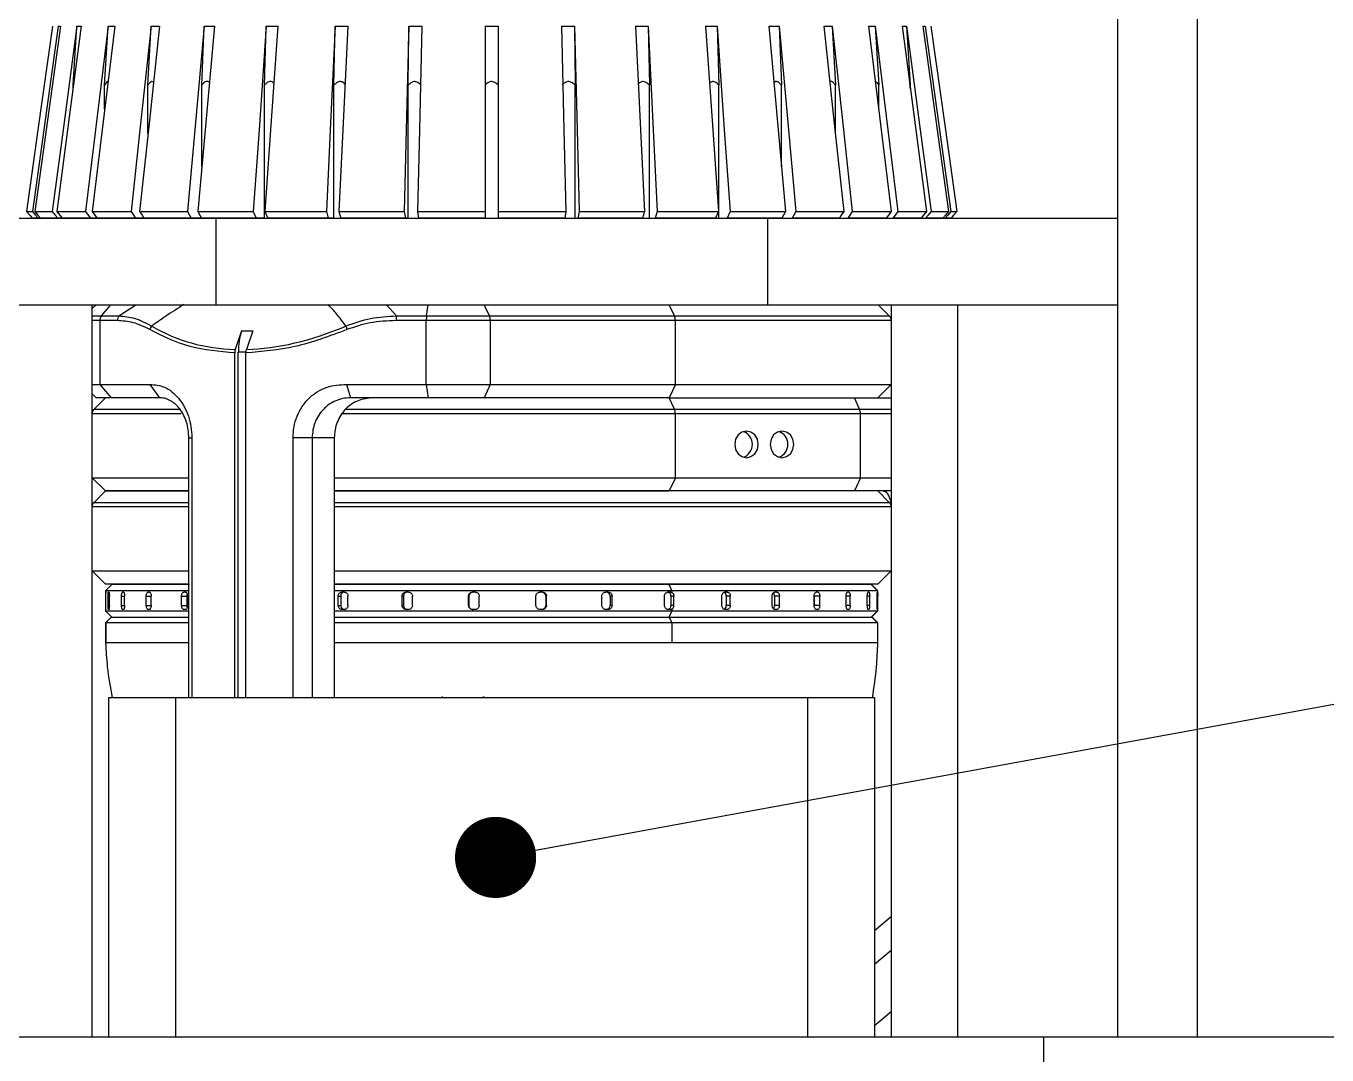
# Model space of a CAD drawing. Header units: millimetres. Extents: x 0 to 297, y 0 to 210.
# Drawn here: x 146.77 to 163.05, y 166.24 to 179.13 of the extents above; entities that cross this region are included whole.
import ezdxf

# ---------------------------------------------------------------- set-up
doc = ezdxf.new("R2010")
doc.units = ezdxf.units.MM
doc.layers.add('图框', color=7, linetype='Continuous')
doc.dimstyles.new('SLDDIMSTYLE0', dxfattribs={"dimtxt": 0.18, "dimasz": 1.016, "dimexe": 0, "dimexo": 0.0625, "dimgap": 0, "dimtad": 0, "dimtih": 1, "dimtoh": 1, "dimdec": 0, "dimrnd": 1e-09, "dimzin": 0, "dimdsep": 46, "dimtxsty": 'Standard', "dimblk1": 'DOT', "dimblk2": 'DOT', "dimsah": 1, "dimcen": 0.09, "dimadec": 0, "dimazin": 0, "dimtfac": 1.016, "dimtdec": 0, "dimtofl": 0, "dimtmove": 0, "dimatfit": 3, "dimldrblk": 'DOT', "dimfxl": 1, "dimfrac": 2, "dimtolj": 1, "dimtzin": 0, "dimarcsym": 0})

# ---------------------------------------------------------------- blocks, each defined once
blk = doc.blocks.new('_Dot')
at = {"color": 0, "linetype": 'ByBlock', "lineweight": -2}
blk.add_line((-0.5, 0), (-1, 0), dxfattribs=at)
at = {"color": 0, "linetype": 'ByBlock', "const_width": 0.5}
blk.add_lwpolyline([(-0.25, 0, 1), (0.25, 0, 1)], format="xyb", close=True, dxfattribs=at)

msp = doc.modelspace()

# ---------------------------------------------------------------- linework, layer by layer
at = {"color": 7, "linetype": 'Continuous', "lineweight": 25}
for p, q in [((160.428, 183.137), (160.428, 166.471)), ((161.428, 166.471), (161.428, 183.137)), ((147.169, 179.126), (147.198, 179.126)), ((147.357, 178.385), (147.403, 179.126)), ((147.403, 179.126), (147.46, 179.126)), ((147.752, 178.385), (147.795, 179.126)), ((147.795, 179.126), (147.878, 179.126)), ((148.294, 178.385), (148.332, 179.126)), ((148.332, 179.126), (148.439, 179.126)), ((148.967, 178.385), (148.999, 179.126)), ((148.999, 179.126), (149.127, 179.126)), ((149.751, 178.385), (149.775, 179.126)), ((149.775, 179.126), (149.92, 179.126)), ((150.621, 178.385), (150.637, 179.126)), ((150.637, 179.126), (150.794, 179.126)), ((151.55, 178.385), (151.559, 179.126)), ((151.559, 179.126), (151.723, 179.126)), ((152.512, 179.126), (152.678, 179.126)), ((152.512, 179.126), (152.512, 176.805)), ((152.678, 179.126), (152.678, 176.805)), ((153.467, 179.126), (153.631, 179.126)), ((153.631, 179.126), (153.64, 178.385)), ((154.396, 179.126), (154.553, 179.126)), ((154.553, 179.126), (154.57, 178.385)), ((155.27, 179.126), (155.415, 179.126)), ((155.415, 179.126), (155.439, 178.385)), ((156.063, 179.126), (156.191, 179.126)), ((156.191, 179.126), (156.223, 178.385)), ((156.751, 179.126), (156.858, 179.126)), ((156.858, 179.126), (156.896, 178.385)), ((157.312, 179.126), (157.395, 179.126)), ((157.395, 179.126), (157.438, 178.385)), ((157.73, 179.126), (157.787, 179.126)), ((157.787, 179.126), (157.833, 178.385)), ((157.992, 179.126), (158.021, 179.126)), ((147.365, 178.405), (147.357, 178.385)), ((147.357, 178.344), (147.357, 178.385)), ((147.752, 178.091), (147.752, 178.385)), ((148.294, 177.781), (148.294, 178.385)), ((148.967, 177.363), (148.967, 178.385)), ((149.751, 176.722), (149.751, 178.385)), ((150.621, 176.722), (150.621, 178.385)), ((151.55, 176.722), (151.55, 178.385)), ((153.64, 176.722), (153.64, 178.385)), ((154.57, 176.722), (154.57, 178.385)), ((155.439, 176.722), (155.439, 178.385)), ((156.223, 177.363), (156.223, 178.385)), ((156.896, 177.781), (156.896, 178.385)), ((157.438, 178.091), (157.438, 178.385)), ((157.833, 178.385), (157.825, 178.403)), ((157.833, 178.344), (157.833, 178.385)), ((144.762, 176.721), (149.143, 176.721)), ((146.774, 176.805), (146.848, 176.805)), ((146.919, 176.722), (146.846, 176.722)), ((146.877, 176.805), (147.096, 176.805)), ((146.947, 176.722), (146.919, 176.722)), ((147.164, 176.722), (146.947, 176.722)), ((147.153, 176.805), (147.512, 176.805)), ((147.221, 176.722), (147.164, 176.722)), ((147.574, 176.722), (147.221, 176.722)), ((147.658, 176.722), (147.574, 176.722)), ((147.595, 176.805), (148.082, 176.805)), ((148.137, 176.722), (147.658, 176.722)), ((147.72, 176.722), (147.72, 176.721)), ((148.244, 176.722), (148.137, 176.722)), ((148.189, 176.805), (148.789, 176.805)), ((148.836, 176.722), (148.244, 176.722)), ((148.963, 176.722), (148.836, 176.722)), ((148.917, 176.805), (149.612, 176.805)), ((149.648, 176.722), (148.963, 176.722)), ((149.143, 176.721), (149.143, 175.637)), ((149.143, 176.721), (156.047, 176.721)), ((149.612, 176.805), (149.648, 176.722)), ((149.751, 176.722), (149.648, 176.722)), ((149.751, 176.722), (149.793, 176.722)), ((149.757, 176.805), (150.526, 176.805)), ((149.757, 176.805), (149.793, 176.722)), ((150.55, 176.722), (149.793, 176.722)), ((150.526, 176.805), (150.55, 176.722)), ((150.621, 176.722), (150.55, 176.722)), ((150.621, 176.722), (150.707, 176.722)), ((150.682, 176.805), (151.502, 176.805)), ((150.682, 176.805), (150.707, 176.722)), ((151.515, 176.722), (150.707, 176.722)), ((151.502, 176.805), (151.515, 176.722)), ((151.55, 176.722), (151.515, 176.722)), ((151.55, 176.722), (151.679, 176.722)), ((151.666, 176.805), (152.512, 176.805)), ((151.666, 176.805), (151.679, 176.722)), ((152.512, 176.722), (151.679, 176.722)), ((151.72, 176.722), (151.72, 176.721)), ((152.512, 176.805), (152.512, 176.722)), ((152.512, 176.722), (152.678, 176.722)), ((152.678, 176.805), (153.524, 176.805)), ((152.678, 176.805), (152.678, 176.722)), ((153.511, 176.722), (152.678, 176.722)), ((153.524, 176.805), (153.511, 176.722)), ((153.511, 176.722), (153.64, 176.722)), ((153.64, 176.722), (153.675, 176.722)), ((153.688, 176.805), (153.675, 176.722)), ((154.483, 176.722), (153.675, 176.722)), ((153.688, 176.805), (154.508, 176.805)), ((154.508, 176.805), (154.483, 176.722)), ((154.483, 176.722), (154.57, 176.722)), ((154.57, 176.722), (154.64, 176.722)), ((154.664, 176.805), (154.64, 176.722)), ((155.398, 176.722), (154.64, 176.722)), ((154.664, 176.805), (155.433, 176.805)), ((155.433, 176.805), (155.398, 176.722)), ((155.398, 176.722), (155.439, 176.722)), ((155.439, 176.722), (155.542, 176.722)), ((155.578, 176.805), (155.542, 176.722)), ((156.227, 176.722), (155.542, 176.722)), ((155.578, 176.805), (156.273, 176.805)), ((156.047, 176.721), (156.047, 175.637)), ((156.047, 176.721), (160.428, 176.721)), ((156.137, 176.721), (156.137, 176.722)), ((156.227, 176.722), (156.355, 176.722)), ((156.946, 176.722), (156.355, 176.722)), ((156.401, 176.805), (157.001, 176.805)), ((156.946, 176.722), (157.053, 176.722)), ((157.532, 176.722), (157.053, 176.722)), ((157.108, 176.805), (157.595, 176.805)), ((157.532, 176.722), (157.616, 176.722)), ((157.969, 176.722), (157.616, 176.722)), ((157.678, 176.805), (158.037, 176.805)), ((157.969, 176.722), (158.026, 176.722)), ((158.243, 176.722), (158.026, 176.722)), ((158.094, 176.805), (158.313, 176.805)), ((158.243, 176.722), (158.272, 176.722)), ((158.344, 176.722), (158.272, 176.722)), ((158.342, 176.805), (158.416, 176.805)), ((144.762, 175.637), (149.143, 175.637)), ((147.644, 175.637), (147.595, 175.588)), ((147.595, 166.471), (147.595, 175.637)), ((147.712, 175.497), (147.831, 175.637)), ((147.93, 175.497), (148.14, 175.637)), ((149.143, 175.637), (156.047, 175.637)), ((151.276, 175.639), (151.404, 175.497)), ((151.781, 175.497), (151.8, 175.637)), ((152.566, 175.497), (152.501, 175.637)), ((154.883, 175.497), (154.818, 175.637)), ((156.047, 175.637), (160.428, 175.637)), ((157.571, 175.497), (157.43, 175.637)), ((157.595, 175.637), (157.595, 166.471)), ((158.428, 166.471), (158.428, 175.637)), ((147.595, 175.497), (147.712, 175.497)), ((147.692, 175.438), (147.595, 175.438)), ((147.692, 175.438), (147.692, 174.639)), ((147.91, 175.438), (147.692, 175.438)), ((147.712, 175.497), (147.93, 175.497)), ((151.777, 175.438), (151.399, 175.438)), ((151.404, 175.497), (151.781, 175.497)), ((151.777, 174.639), (151.777, 175.438)), ((152.577, 175.438), (151.777, 175.438)), ((151.781, 175.497), (152.566, 175.497)), ((152.566, 175.497), (154.883, 175.497)), ((154.894, 175.438), (152.577, 175.438)), ((152.577, 175.438), (152.577, 174.639)), ((154.883, 175.497), (157.571, 175.497)), ((154.894, 174.639), (154.894, 175.438)), ((157.595, 175.438), (154.894, 175.438)), ((149.466, 175.31), (149.387, 175.077)), ((149.466, 175.31), (149.606, 175.31)), ((149.606, 175.31), (149.527, 175.077)), ((149.38, 170.721), (149.38, 175.033)), ((149.424, 170.721), (149.424, 175.045)), ((149.521, 175.045), (149.424, 175.045)), ((149.52, 170.721), (149.52, 175.033)), ((147.595, 174.639), (147.692, 174.639)), ((147.692, 174.639), (148.321, 174.639)), ((147.692, 174.639), (147.832, 174.472)), ((148.443, 174.472), (148.321, 174.639)), ((150.778, 174.639), (151.777, 174.639)), ((150.778, 174.639), (150.83, 174.472)), ((151.777, 174.639), (152.577, 174.639)), ((151.777, 174.639), (151.8, 174.472)), ((152.577, 174.639), (152.5, 174.472)), ((152.577, 174.639), (154.894, 174.639)), ((154.894, 174.639), (154.817, 174.472)), ((154.894, 174.639), (157.595, 174.639)), ((157.428, 174.472), (157.595, 174.639)), ((147.595, 174.523), (147.646, 174.472)), ((147.762, 174.472), (147.619, 174.33)), ((147.832, 174.472), (147.646, 174.472)), ((148.443, 174.472), (147.832, 174.472)), ((151.8, 174.472), (150.83, 174.472)), ((152.5, 174.472), (151.8, 174.472)), ((154.817, 174.472), (152.5, 174.472)), ((154.883, 174.33), (154.817, 174.472)), ((154.817, 174.472), (157.134, 174.472)), ((157.199, 174.33), (157.134, 174.472)), ((157.134, 174.472), (157.595, 174.472)), ((148.71, 174.271), (147.595, 174.271)), ((147.619, 174.33), (148.69, 174.33)), ((154.894, 174.271), (150.729, 174.271)), ((150.759, 174.33), (154.883, 174.33)), ((154.883, 174.33), (157.199, 174.33)), ((154.894, 173.472), (154.894, 174.271)), ((157.21, 174.271), (154.894, 174.271)), ((157.199, 174.33), (157.595, 174.33)), ((157.21, 173.472), (157.21, 174.271)), ((157.595, 174.271), (157.21, 174.271)), ((148.805, 173.972), (148.843, 173.972)), ((148.805, 170.721), (148.805, 173.972)), ((148.843, 173.972), (148.843, 170.721)), ((150.109, 170.721), (150.109, 173.972)), ((150.349, 173.972), (150.109, 173.972)), ((150.625, 173.972), (150.349, 173.972)), ((150.349, 173.972), (150.349, 170.721)), ((150.625, 173.972), (150.625, 170.721)), ((147.595, 173.472), (147.762, 173.306)), ((147.595, 173.472), (148.805, 173.472)), ((150.625, 173.472), (154.894, 173.472)), ((154.894, 173.472), (154.817, 173.306)), ((154.894, 173.472), (157.21, 173.472)), ((157.21, 173.472), (157.134, 173.306)), ((157.21, 173.472), (157.595, 173.472)), ((147.762, 173.306), (147.619, 173.163)), ((147.762, 173.306), (148.805, 173.306)), ((148.805, 173.306), (147.762, 173.306)), ((150.625, 173.306), (154.812, 173.306)), ((154.817, 173.306), (150.625, 173.306)), ((157.134, 173.306), (154.817, 173.306)), ((157.595, 173.306), (157.134, 173.306)), ((157.571, 173.163), (157.428, 173.306)), ((148.805, 173.105), (147.595, 173.105)), ((147.619, 173.163), (148.805, 173.163)), ((150.625, 173.163), (157.571, 173.163)), ((157.595, 173.105), (150.625, 173.105)), ((147.595, 172.306), (147.762, 172.139)), ((147.595, 172.306), (148.805, 172.306)), ((150.625, 172.306), (157.595, 172.306)), ((157.428, 172.139), (157.595, 172.306)), ((147.845, 172.139), (147.762, 172.056)), ((148.801, 172.139), (147.762, 172.139)), ((157.428, 172.139), (150.625, 172.139)), ((154.811, 172.139), (154.85, 172.056)), ((157.425, 172.056), (157.341, 172.139)), ((157.428, 172.056), (157.345, 172.139)), ((147.762, 172.056), (147.762, 171.806)), ((147.765, 172.056), (147.765, 172.036)), ((147.794, 171.872), (147.794, 171.989)), ((147.794, 171.989), (147.811, 171.989)), ((147.804, 172.039), (147.8, 172.039)), ((147.811, 171.872), (147.811, 171.989)), ((147.963, 171.872), (147.963, 171.989)), ((147.963, 171.989), (148.002, 171.989)), ((147.987, 172.039), (147.977, 172.039)), ((148.002, 171.872), (148.002, 171.989)), ((148.273, 171.872), (148.273, 171.989)), ((148.273, 171.989), (148.334, 171.989)), ((148.31, 172.039), (148.295, 172.039)), ((148.334, 171.872), (148.334, 171.989)), ((148.714, 171.872), (148.714, 171.989)), ((148.714, 171.989), (148.78, 171.989)), ((148.764, 172.039), (148.744, 172.039)), ((148.78, 171.989), (148.78, 171.872)), ((148.795, 171.872), (148.795, 171.989)), ((150.674, 171.872), (150.674, 171.989)), ((150.674, 171.989), (150.706, 171.989)), ((150.706, 171.989), (150.706, 171.872)), ((150.751, 172.039), (150.72, 172.039)), ((150.797, 171.872), (150.797, 171.989)), ((151.473, 171.872), (151.473, 171.989)), ((151.473, 171.989), (151.491, 171.989)), ((151.491, 171.989), (151.491, 171.872)), ((151.555, 172.039), (151.522, 172.039)), ((151.603, 171.872), (151.603, 171.989)), ((152.307, 171.872), (152.307, 171.989)), ((152.307, 171.989), (152.311, 171.989)), ((152.311, 171.989), (152.311, 171.872)), ((152.39, 172.039), (152.357, 172.039)), ((152.44, 171.872), (152.44, 171.989)), ((153.149, 171.872), (153.149, 171.989)), ((153.232, 172.039), (153.199, 172.039)), ((153.281, 171.989), (153.271, 171.989)), ((153.271, 171.989), (153.271, 171.872)), ((153.281, 171.872), (153.281, 171.989)), ((153.974, 171.872), (153.974, 171.989)), ((154.054, 172.039), (154.022, 172.039)), ((154.102, 171.989), (154.077, 171.989)), ((154.077, 171.989), (154.077, 171.872)), ((154.102, 171.872), (154.102, 171.989)), ((154.758, 171.872), (154.758, 171.989)), ((154.832, 172.039), (154.802, 172.039)), ((154.876, 171.989), (154.838, 171.989)), ((154.838, 171.989), (154.838, 171.872)), ((154.85, 172.056), (154.85, 172.035)), ((154.876, 171.872), (154.876, 171.989)), ((155.475, 171.872), (155.475, 171.989)), ((155.542, 172.039), (155.515, 172.039)), ((155.581, 171.989), (155.531, 171.989)), ((155.531, 171.989), (155.531, 171.872)), ((155.581, 171.872), (155.581, 171.989)), ((156.106, 171.872), (156.106, 171.989)), ((156.196, 171.989), (156.135, 171.989)), ((156.135, 171.989), (156.135, 171.872)), ((156.162, 172.039), (156.14, 172.039)), ((156.196, 171.872), (156.196, 171.989)), ((156.629, 171.872), (156.629, 171.989)), ((156.631, 171.989), (156.631, 171.999)), ((156.631, 171.989), (156.631, 171.872)), ((156.701, 171.989), (156.631, 171.989)), ((156.675, 172.039), (156.657, 172.039)), ((156.701, 171.872), (156.701, 171.989)), ((157.03, 171.872), (157.03, 171.989)), ((157.082, 171.989), (157.03, 171.989)), ((157.063, 172.039), (157.05, 172.039)), ((157.082, 171.872), (157.082, 171.989)), ((157.296, 171.872), (157.296, 171.989)), ((157.326, 171.989), (157.296, 171.989)), ((157.315, 172.039), (157.308, 172.039)), ((157.326, 171.872), (157.326, 171.989)), ((157.42, 171.872), (157.42, 171.989)), ((157.426, 171.989), (157.42, 171.989)), ((157.424, 172.039), (157.422, 172.039)), ((157.424, 172.039), (157.425, 172.036)), ((157.425, 172.056), (157.425, 172.036)), ((157.426, 171.872), (157.426, 171.989)), ((157.428, 171.806), (157.428, 172.056)), ((147.762, 171.806), (147.84, 171.727)), ((147.794, 171.872), (147.811, 171.872)), ((147.804, 171.822), (147.8, 171.822)), ((147.963, 171.872), (148.002, 171.872)), ((147.987, 171.822), (147.977, 171.822)), ((148.273, 171.872), (148.334, 171.872)), ((148.31, 171.822), (148.295, 171.822)), ((148.714, 171.872), (148.78, 171.872)), ((148.764, 171.822), (148.744, 171.822)), ((150.674, 171.872), (150.706, 171.872)), ((150.751, 171.822), (150.72, 171.822)), ((151.473, 171.872), (151.491, 171.872)), ((151.555, 171.822), (151.522, 171.822)), ((152.307, 171.872), (152.311, 171.872)), ((152.39, 171.822), (152.357, 171.822)), ((153.232, 171.822), (153.199, 171.822)), ((153.281, 171.872), (153.271, 171.872)), ((154.054, 171.822), (154.022, 171.822)), ((154.102, 171.872), (154.077, 171.872)), ((154.832, 171.822), (154.802, 171.822)), ((154.85, 171.806), (154.811, 171.722)), ((154.876, 171.872), (154.838, 171.872)), ((154.85, 171.827), (154.85, 171.806)), ((155.542, 171.822), (155.515, 171.822)), ((155.581, 171.872), (155.531, 171.872)), ((156.196, 171.872), (156.135, 171.872)), ((156.162, 171.822), (156.14, 171.822)), ((156.701, 171.872), (156.631, 171.872)), ((156.675, 171.822), (156.657, 171.822)), ((157.082, 171.872), (157.03, 171.872)), ((157.063, 171.822), (157.05, 171.822)), ((157.326, 171.872), (157.296, 171.872)), ((157.315, 171.822), (157.308, 171.822)), ((157.341, 171.722), (157.425, 171.806)), ((157.345, 171.722), (157.428, 171.806)), ((157.426, 171.872), (157.42, 171.872)), ((157.424, 171.822), (157.422, 171.822)), ((157.425, 171.825), (157.424, 171.822)), ((157.425, 171.825), (157.425, 171.806)), ((147.833, 171.727), (147.762, 171.656)), ((147.762, 171.656), (147.762, 171.406)), ((147.765, 171.656), (147.765, 171.406)), ((147.837, 171.727), (147.842, 171.722)), ((154.816, 171.727), (154.85, 171.656)), ((154.85, 171.656), (154.85, 171.406)), ((157.353, 171.727), (157.348, 171.727)), ((157.425, 171.656), (157.353, 171.727)), ((157.428, 171.656), (157.357, 171.727)), ((157.425, 171.656), (157.425, 171.406)), ((157.428, 171.406), (157.428, 171.656)), ((147.776, 171.406), (147.772, 171.406)), ((157.422, 171.406), (157.425, 171.406)), ((147.803, 166.471), (147.803, 170.721)), ((147.803, 170.721), (148.637, 170.721)), ((148.637, 170.721), (148.637, 166.471)), ((148.637, 170.721), (156.553, 170.721)), ((151.98, 170.721), (151.98, 170.731)), ((152.491, 170.731), (152.491, 170.721)), ((152.491, 170.721), (152.491, 170.731)), ((152.491, 170.731), (152.491, 170.721)), ((156.553, 166.471), (156.553, 170.721)), ((156.553, 170.721), (157.387, 170.721)), ((157.387, 170.721), (157.387, 166.471)), ((157.595, 167.973), (157.387, 167.798)), ((157.595, 167.551), (157.387, 167.376)), ((157.387, 166.614), (157.595, 166.789)), ((145.691, 166.471), (159.499, 166.471)), ((148.637, 166.471), (156.553, 166.471)), ((159.499, 166.471), (159.499, 165.971)), ((159.499, 166.471), (169.262, 166.471))]:
    msp.add_line(p, q, dxfattribs=at)
at = {"color": 7, "linetype": 'Continuous', "lineweight": 25, "flags": 128}
for points in [[(147.1, 179.126), (146.917, 177.826), (146.774, 176.805)], [(147.169, 179.126), (146.989, 177.826), (146.848, 176.805)], [(147.198, 179.126), (147.018, 177.826), (146.877, 176.805)], [(147.403, 179.126), (147.231, 177.826), (147.096, 176.805)], [(147.46, 179.126), (147.288, 177.826), (147.153, 176.805)], [(147.795, 179.126), (147.636, 177.826), (147.512, 176.805)], [(147.878, 179.126), (147.72, 177.826), (147.595, 176.805)], [(148.332, 179.126), (148.192, 177.826), (148.082, 176.805)], [(148.439, 179.126), (148.299, 177.826), (148.189, 176.805)], [(148.999, 179.126), (148.882, 177.826), (148.789, 176.805)], [(149.127, 179.126), (149.009, 177.826), (148.917, 176.805)], [(149.775, 179.126), (149.684, 177.826), (149.612, 176.805)], [(149.92, 179.126), (149.828, 177.826), (149.757, 176.805)], [(150.637, 179.126), (150.575, 177.826), (150.526, 176.805)], [(150.794, 179.126), (150.731, 177.826), (150.682, 176.805)], [(151.559, 179.126), (151.527, 177.826), (151.502, 176.805)], [(151.723, 179.126), (151.691, 177.826), (151.666, 176.805)], [(153.467, 179.126), (153.499, 177.826), (153.524, 176.805)], [(153.631, 179.126), (153.663, 177.826), (153.688, 176.805)], [(154.396, 179.126), (154.459, 177.826), (154.508, 176.805)], [(154.553, 179.126), (154.615, 177.826), (154.664, 176.805)], [(155.27, 179.126), (155.362, 177.826), (155.433, 176.805)], [(155.415, 179.126), (155.506, 177.826), (155.578, 176.805)], [(156.063, 179.126), (156.181, 177.826), (156.273, 176.805)], [(156.191, 179.126), (156.308, 177.826), (156.401, 176.805)], [(156.751, 179.126), (156.891, 177.826), (157.001, 176.805)], [(156.858, 179.126), (156.998, 177.826), (157.108, 176.805)], [(157.312, 179.126), (157.47, 177.826), (157.595, 176.805)], [(157.395, 179.126), (157.554, 177.826), (157.678, 176.805)], [(157.73, 179.126), (157.902, 177.826), (158.037, 176.805)], [(157.787, 179.126), (157.959, 177.826), (158.094, 176.805)], [(157.992, 179.126), (158.172, 177.826), (158.313, 176.805)], [(158.021, 179.126), (158.201, 177.826), (158.342, 176.805)], [(158.09, 179.126), (158.273, 177.826), (158.416, 176.805)], [(146.774, 176.805), (146.814, 176.759), (146.846, 176.722)], [(146.848, 176.805), (146.887, 176.759), (146.919, 176.722)], [(146.877, 176.805), (146.916, 176.759), (146.947, 176.722)], [(147.096, 176.805), (147.134, 176.759), (147.164, 176.722)], [(147.153, 176.805), (147.191, 176.759), (147.221, 176.722)], [(147.512, 176.805), (147.547, 176.759), (147.574, 176.722)], [(147.595, 176.805), (147.63, 176.759), (147.658, 176.722)], [(148.082, 176.805), (148.113, 176.759), (148.137, 176.722)], [(148.189, 176.805), (148.22, 176.759), (148.244, 176.722)], [(148.789, 176.805), (148.815, 176.759), (148.836, 176.722)], [(148.917, 176.805), (148.943, 176.759), (148.963, 176.722)], [(156.273, 176.805), (156.247, 176.759), (156.227, 176.722)], [(156.401, 176.805), (156.375, 176.759), (156.355, 176.722)], [(157.001, 176.805), (156.97, 176.759), (156.946, 176.722)], [(157.108, 176.805), (157.077, 176.759), (157.053, 176.722)], [(157.595, 176.805), (157.56, 176.759), (157.532, 176.722)], [(157.678, 176.805), (157.643, 176.759), (157.616, 176.722)], [(158.037, 176.805), (157.999, 176.759), (157.969, 176.722)], [(158.094, 176.805), (158.056, 176.759), (158.026, 176.722)], [(158.313, 176.805), (158.274, 176.759), (158.243, 176.722)], [(158.342, 176.805), (158.303, 176.759), (158.272, 176.722)], [(158.416, 176.805), (158.376, 176.759), (158.344, 176.722)], [(155.636, 173.889), (155.647, 173.825), (155.679, 173.771), (155.727, 173.735), (155.784, 173.722), (155.84, 173.735), (155.889, 173.771), (155.921, 173.825), (155.932, 173.889), (155.921, 173.953), (155.889, 174.007), (155.84, 174.043), (155.784, 174.056), (155.727, 174.043), (155.679, 174.007), (155.647, 173.953), (155.636, 173.889)], [(156.08, 173.889), (156.091, 173.825), (156.123, 173.771), (156.171, 173.735), (156.228, 173.722), (156.285, 173.735), (156.333, 173.771), (156.365, 173.825), (156.376, 173.889), (156.365, 173.953), (156.333, 174.007), (156.285, 174.043), (156.228, 174.056), (156.171, 174.043), (156.123, 174.007), (156.091, 173.953), (156.08, 173.889)], [(156.631, 171.862), (156.631, 171.863), (156.631, 171.872)]]:
    msp.add_lwpolyline(points, dxfattribs=at)
at = {"color": 7, "linetype": 'Continuous', "lineweight": 25}
for centre, radius, start, end in [((147.784, 175.439), 0.0919, 140.9478, 180.6592), ((148.005, 175.439), 0.0945, 142.4232, 180.7747), ((148.433, 175.293), 0.12, 140.5094, 164.4905), ((150.987, 175.405), 0.218, 189.3633, 201.4479), ((151.708, 175.441), 0.309, 169.6552, 180.6398), ((152.225, 175.441), 0.448, 172.9007, 180.4513), ((152.432, 175.441), 0.145, 358.8812, 22.6825), ((154.748, 175.441), 0.145, 358.8812, 22.6825), ((157.512, 175.438), 0.0833, 0, 45), ((150.264, 175.051), 0.839, 161.9778, 180.3989), ((147.678, 174.271), 0.0833, 135, 180), ((154.748, 174.274), 0.145, 358.8812, 22.6825), ((157.065, 174.274), 0.145, 358.8812, 22.6825), ((155.686, 173.889), 0.172, 290.255, 69.745), ((156.13, 173.889), 0.172, 290.255, 69.745), ((147.678, 173.105), 0.0833, 135, 180), ((157.512, 173.105), 0.0833, 0, 45), ((148.851, 171.99), 0.0711, 154.0825, 180.9263), ((150.754, 171.991), 0.0482, 92.3844, 182.2008), ((151.541, 171.99), 0.0494, 90.7102, 180.693), ((152.36, 171.989), 0.05, 90.0302, 180.0302), ((153.221, 171.989), 0.0498, 359.7633, 89.7613), ((154.028, 171.99), 0.0489, 358.6944, 88.632), ((154.79, 171.991), 0.048, 357.0665, 80.3068), ((155.482, 171.993), 0.0489, 355.8265, 63.9133), ((156.076, 171.991), 0.059, 357.802, 40.6778), ((148.851, 171.871), 0.0711, 179.0761, 205.8745), ((150.754, 171.871), 0.0482, 177.7992, 267.6156), ((151.541, 171.872), 0.0494, 179.307, 269.2898), ((152.36, 171.872), 0.05, 179.9698, 269.9698), ((153.221, 171.872), 0.0498, 270.2387, 0.2367), ((154.028, 171.871), 0.0489, 271.368, 1.3056), ((154.79, 171.87), 0.0479, 279.4672, 2.9432), ((155.481, 171.87), 0.0504, 296.6603, 2.9787), ((156.075, 171.87), 0.0599, 319.6741, 1.8446)]:
    msp.add_arc(centre, radius, start, end, dxfattribs=at)
for start_param, end_param in [(3.089642, 3.328885), (3.357871, 3.597114)]:
    msp.add_ellipse((152.557, 184.25), major_axis=(4.008, 8.988), ratio=0.458726, start_param=start_param, end_param=end_param, dxfattribs=at)
for points, knots in [([(156.896, 178.385), (156.887, 178.398), (156.87, 178.422), (156.842, 178.436), (156.829, 178.426), (156.826, 178.424)], [0, 0, 0, 0, 0.456367, 0.879915, 1, 1, 1, 1]), ([(147.793, 178.428), (147.791, 178.429), (147.783, 178.433), (147.768, 178.414), (147.757, 178.395), (147.752, 178.385)], [0, 0, 0, 0, 0.101519, 0.540914, 1, 1, 1, 1]), ([(148.364, 178.423), (148.356, 178.426), (148.34, 178.435), (148.314, 178.415), (148.301, 178.395), (148.294, 178.385)], [0, 0, 0, 0, 0.293901, 0.639213, 1, 1, 1, 1]), ([(149.063, 178.419), (149.063, 178.419), (149.052, 178.43), (149.024, 178.434), (148.992, 178.415), (148.976, 178.396), (148.967, 178.385)], [0, 0, 0, 0, 0.013815, 0.383534, 0.685012, 1, 1, 1, 1]), ([(149.869, 178.409), (149.865, 178.413), (149.85, 178.428), (149.815, 178.435), (149.778, 178.415), (149.76, 178.395), (149.751, 178.385)], [0, 0, 0, 0, 0.1137393, 0.4459967, 0.7169274, 1, 1, 1, 1]), ([(150.759, 178.4), (150.752, 178.407), (150.733, 178.426), (150.691, 178.435), (150.65, 178.415), (150.631, 178.395), (150.621, 178.385)], [0, 0, 0, 0, 0.184506, 0.490233, 0.73953, 1, 1, 1, 1]), ([(151.714, 178.385), (151.701, 178.398), (151.675, 178.423), (151.624, 178.435), (151.581, 178.415), (151.561, 178.395), (151.55, 178.385)], [0, 0, 0, 0, 0.287722, 0.554754, 0.772498, 1, 1, 1, 1]), ([(152.678, 178.385), (152.665, 178.398), (152.639, 178.423), (152.586, 178.435), (152.543, 178.415), (152.522, 178.395), (152.512, 178.385)], [0, 0, 0, 0, 0.287722, 0.554754, 0.772498, 1, 1, 1, 1]), ([(153.64, 178.385), (153.627, 178.398), (153.601, 178.423), (153.549, 178.435), (153.507, 178.415), (153.486, 178.395), (153.476, 178.385)], [0, 0, 0, 0, 0.287722, 0.554754, 0.772498, 1, 1, 1, 1]), ([(154.57, 178.385), (154.557, 178.398), (154.532, 178.423), (154.483, 178.435), (154.449, 178.419), (154.435, 178.406), (154.431, 178.402)], [0, 0, 0, 0, 0.330722, 0.63766, 0.887945, 1, 1, 1, 1]), ([(155.439, 178.385), (155.428, 178.398), (155.405, 178.423), (155.36, 178.435), (155.332, 178.422), (155.322, 178.412), (155.321, 178.41)], [0, 0, 0, 0, 0.360251, 0.694594, 0.967226, 1, 1, 1, 1]), ([(156.223, 178.385), (156.212, 178.398), (156.192, 178.423), (156.154, 178.436), (156.135, 178.422), (156.127, 178.417)], [0, 0, 0, 0, 0.397717, 0.766833, 1, 1, 1, 1]), ([(157.438, 178.385), (157.431, 178.399), (157.42, 178.423), (157.404, 178.426), (157.397, 178.427)], [0, 0, 0, 0, 0.58805, 1, 1, 1, 1]), ([(148.744, 175.639), (148.668, 175.591), (148.531, 175.505), (148.399, 175.411), (148.34, 175.37)], [0, 0, 0, 0, 0.559961, 1, 1, 1, 1]), ([(150.771, 175.37), (150.733, 175.422), (150.663, 175.516), (150.584, 175.601), (150.55, 175.639)], [0, 0, 0, 0, 0.559971, 1, 1, 1, 1]), ([(148.317, 175.325), (148.248, 175.359), (148.109, 175.427), (147.976, 175.434), (147.91, 175.438)], [0, 0, 0, 0, 0.5, 1, 1, 1, 1]), ([(147.93, 175.497), (147.996, 175.491), (148.13, 175.48), (148.27, 175.407), (148.34, 175.37)], [0, 0, 0, 0, 0.499156, 1, 1, 1, 1]), ([(150.771, 175.37), (150.873, 175.407), (151.076, 175.48), (151.295, 175.491), (151.404, 175.497)], [0, 0, 0, 0, 0.500546, 1, 1, 1, 1]), ([(151.399, 175.438), (151.289, 175.434), (151.077, 175.426), (150.879, 175.358), (150.784, 175.325)], [0, 0, 0, 0, 0.518335, 1, 1, 1, 1]), ([(149.38, 175.033), (149.188, 175.05), (148.797, 175.085), (148.479, 175.244), (148.317, 175.325)], [0, 0, 0, 0, 0.489385, 1, 1, 1, 1]), ([(150.784, 175.325), (150.566, 175.244), (150.139, 175.085), (149.723, 175.05), (149.52, 175.033)], [0, 0, 0, 0, 0.510615, 1, 1, 1, 1]), ([(149.387, 175.077), (149.385, 175.07), (149.381, 175.056), (149.38, 175.041), (149.38, 175.033)], [0, 0, 0, 0, 0.500015, 1, 1, 1, 1]), ([(149.52, 175.033), (149.521, 175.041), (149.521, 175.057), (149.525, 175.071), (149.527, 175.077)], [0, 0, 0, 0, 0.559424, 1, 1, 1, 1]), ([(148.321, 174.639), (148.381, 174.635), (148.474, 174.629), (148.594, 174.553), (148.678, 174.47), (148.749, 174.366), (148.802, 174.244), (148.837, 174.111), (148.841, 174.019), (148.843, 173.972)], [0, 0, 0, 0, 0.234925, 0.365132, 0.49175, 0.619895, 0.747511, 0.873146, 1, 1, 1, 1]), ([(150.109, 173.972), (150.111, 174.019), (150.116, 174.111), (150.157, 174.243), (150.22, 174.364), (150.306, 174.469), (150.412, 174.552), (150.566, 174.629), (150.695, 174.635), (150.778, 174.639)], [0, 0, 0, 0, 0.126209, 0.251477, 0.378411, 0.505935, 0.632494, 0.762647, 1, 1, 1, 1]), ([(148.805, 173.972), (148.804, 174.006), (148.801, 174.073), (148.778, 174.17), (148.742, 174.258), (148.681, 174.355), (148.604, 174.425), (148.517, 174.466), (148.469, 174.47), (148.443, 174.472)], [0, 0, 0, 0, 0.12686, 0.25359, 0.380356, 0.507326, 0.733758, 0.861976, 1, 1, 1, 1]), ([(150.83, 174.472), (150.795, 174.47), (150.728, 174.466), (150.609, 174.425), (150.507, 174.354), (150.429, 174.257), (150.384, 174.169), (150.355, 174.073), (150.351, 174.006), (150.349, 173.972)], [0, 0, 0, 0, 0.138551, 0.267332, 0.494989, 0.621273, 0.747426, 0.873613, 1, 1, 1, 1]), ([(151.109, 174.472), (151.045, 174.465), (150.919, 174.45), (150.758, 174.338), (150.67, 174.199), (150.631, 174.072), (150.627, 174.005), (150.625, 173.972)], [0, 0, 0, 0, 0.250784, 0.499275, 0.748127, 0.874983, 1, 1, 1, 1]), ([(157.595, 173.165), (157.582, 173.205), (157.555, 173.286), (157.514, 173.299), (157.493, 173.306)], [0, 0, 0, 0, 0.490456, 1, 1, 1, 1]), ([(147.854, 172.139), (147.854, 172.139), (147.855, 172.139), (147.952, 172.139), (148.126, 172.139), (148.384, 172.139), (148.618, 172.139), (148.782, 172.139), (148.814, 172.139)], [0, 0, 0, 0, 0.1420693, 0.3437394, 0.5458841, 0.7484542, 0.9510601, 1, 1, 1, 1]), ([(150.625, 172.139), (150.812, 172.139), (151.19, 172.139), (151.793, 172.139), (152.413, 172.139), (153.038, 172.139), (153.653, 172.139), (154.251, 172.139), (154.624, 172.139), (154.811, 172.139)], [0, 0, 0, 0, 0.139379, 0.282875, 0.426673, 0.570497, 0.713953, 0.856739, 1, 1, 1, 1]), ([(154.811, 172.139), (154.991, 172.139), (155.35, 172.139), (155.831, 172.139), (156.26, 172.139), (156.626, 172.139), (156.923, 172.139), (157.145, 172.139), (157.294, 172.139), (157.326, 172.139), (157.341, 172.139)], [0, 0, 0, 0, 0.125121, 0.249894, 0.374961, 0.500291, 0.625643, 0.750677, 0.875132, 1, 1, 1, 1]), ([(148.805, 172.056), (148.752, 172.056), (148.564, 172.056), (148.309, 172.056), (148.048, 172.056), (147.871, 172.056), (147.773, 172.056), (147.771, 172.056), (147.77, 172.056)], [0, 0, 0, 0, 0.0766647, 0.2726137, 0.4685728, 0.6646658, 0.8608745, 1, 1, 1, 1]), ([(154.85, 172.056), (154.659, 172.056), (154.278, 172.056), (153.668, 172.056), (153.042, 172.056), (152.409, 172.056), (151.779, 172.056), (151.178, 172.056), (150.804, 172.056), (150.625, 172.056)], [0, 0, 0, 0, 0.1447745, 0.2894411, 0.4340116, 0.5784882, 0.7229723, 0.8675552, 1, 1, 1, 1]), ([(154.832, 172.039), (154.835, 172.039), (154.841, 172.038), (154.847, 172.036), (154.85, 172.035)], [0, 0, 0, 0, 0.560886, 1, 1, 1, 1]), ([(157.425, 172.056), (157.408, 172.056), (157.376, 172.056), (157.223, 172.056), (156.998, 172.056), (156.696, 172.056), (156.324, 172.056), (155.887, 172.056), (155.398, 172.056), (155.032, 172.056), (154.85, 172.056)], [0, 0, 0, 0, 0.1251319, 0.2501706, 0.3751265, 0.5000014, 0.6248827, 0.7498492, 0.8748893, 1, 1, 1, 1]), ([(147.771, 171.806), (147.771, 171.806), (147.773, 171.806), (147.871, 171.806), (148.048, 171.806), (148.309, 171.806), (148.564, 171.806), (148.752, 171.806), (148.805, 171.806)], [0, 0, 0, 0, 0.138247, 0.334656, 0.530949, 0.727108, 0.923257, 1, 1, 1, 1]), ([(150.625, 171.806), (150.804, 171.806), (151.178, 171.806), (151.779, 171.806), (152.409, 171.806), (153.042, 171.806), (153.668, 171.806), (154.278, 171.806), (154.659, 171.806), (154.85, 171.806)], [0, 0, 0, 0, 0.132445, 0.277028, 0.421512, 0.565988, 0.710559, 0.855226, 1, 1, 1, 1]), ([(154.85, 171.806), (155.032, 171.806), (155.398, 171.806), (155.887, 171.806), (156.324, 171.806), (156.696, 171.806), (156.998, 171.806), (157.223, 171.806), (157.376, 171.806), (157.408, 171.806), (157.425, 171.806)], [0, 0, 0, 0, 0.1251107, 0.2501508, 0.3751173, 0.4999986, 0.6248735, 0.7498294, 0.8748681, 1, 1, 1, 1]), ([(148.805, 171.656), (148.752, 171.656), (148.564, 171.656), (148.309, 171.656), (148.048, 171.656), (147.871, 171.656), (147.773, 171.656), (147.771, 171.656), (147.77, 171.656)], [0, 0, 0, 0, 0.076665, 0.272614, 0.468573, 0.664666, 0.860874, 1, 1, 1, 1]), ([(147.842, 171.727), (147.842, 171.727), (147.844, 171.727), (147.94, 171.727), (148.114, 171.727), (148.372, 171.727), (148.606, 171.727), (148.772, 171.727), (148.805, 171.727)], [0, 0, 0, 0, 0.142024, 0.342768, 0.545277, 0.747467, 0.949292, 1, 1, 1, 1]), ([(148.805, 171.722), (148.776, 171.722), (148.614, 171.722), (148.383, 171.722), (148.125, 171.722), (147.951, 171.722), (147.855, 171.722), (147.854, 171.722), (147.853, 171.722)], [0, 0, 0, 0, 0.045401, 0.248872, 0.45238, 0.655367, 0.857401, 1, 1, 1, 1]), ([(150.625, 171.727), (150.81, 171.727), (151.186, 171.727), (151.788, 171.727), (152.409, 171.727), (153.035, 171.727), (153.652, 171.727), (154.254, 171.727), (154.629, 171.727), (154.816, 171.727)], [0, 0, 0, 0, 0.137665, 0.281592, 0.425292, 0.568732, 0.712942, 0.856196, 1, 1, 1, 1]), ([(154.811, 171.722), (154.624, 171.722), (154.25, 171.722), (153.65, 171.722), (153.035, 171.722), (152.41, 171.722), (151.79, 171.722), (151.188, 171.722), (150.811, 171.722), (150.625, 171.722)], [0, 0, 0, 0, 0.143556, 0.28672, 0.430216, 0.574013, 0.717836, 0.861291, 1, 1, 1, 1]), ([(154.85, 171.656), (154.659, 171.656), (154.278, 171.656), (153.668, 171.656), (153.042, 171.656), (152.409, 171.656), (151.779, 171.656), (151.178, 171.656), (150.804, 171.656), (150.625, 171.656)], [0, 0, 0, 0, 0.144774, 0.289441, 0.434012, 0.578488, 0.722972, 0.867555, 1, 1, 1, 1]), ([(157.341, 171.722), (157.326, 171.722), (157.294, 171.722), (157.144, 171.722), (156.922, 171.722), (156.625, 171.722), (156.258, 171.722), (155.829, 171.722), (155.349, 171.722), (154.99, 171.722), (154.811, 171.722)], [0, 0, 0, 0, 0.1251183, 0.2498951, 0.3749626, 0.500292, 0.6256447, 0.750678, 0.875129, 1, 1, 1, 1]), ([(154.816, 171.727), (154.996, 171.727), (155.355, 171.727), (155.838, 171.727), (156.267, 171.727), (156.635, 171.727), (156.933, 171.727), (157.155, 171.727), (157.306, 171.727), (157.337, 171.727), (157.353, 171.727)], [0, 0, 0, 0, 0.125097, 0.249308, 0.374608, 0.499699, 0.624569, 0.750108, 0.874814, 1, 1, 1, 1]), ([(157.425, 171.656), (157.408, 171.656), (157.376, 171.656), (157.223, 171.656), (156.998, 171.656), (156.696, 171.656), (156.324, 171.656), (155.887, 171.656), (155.398, 171.656), (155.032, 171.656), (154.85, 171.656)], [0, 0, 0, 0, 0.125132, 0.250171, 0.375126, 0.500001, 0.624883, 0.749849, 0.874889, 1, 1, 1, 1]), ([(147.763, 171.406), (147.768, 171.304), (147.782, 171.068), (147.823, 170.846), (147.846, 170.721)], [0, 0, 0, 0, 0.43233, 1, 1, 1, 1]), ([(148.805, 171.406), (148.737, 171.406), (148.552, 171.406), (148.311, 171.406), (148.074, 171.406), (147.895, 171.406), (147.782, 171.406), (147.778, 171.406), (147.776, 171.406)], [0, 0, 0, 0, 0.104642, 0.2815, 0.458357, 0.645285, 0.852348, 1, 1, 1, 1]), ([(154.85, 171.406), (154.686, 171.406), (154.336, 171.406), (153.75, 171.406), (153.097, 171.406), (152.409, 171.406), (151.725, 171.406), (151.125, 171.406), (150.772, 171.406), (150.625, 171.406)], [0, 0, 0, 0, 0.12464, 0.266366, 0.41948, 0.578288, 0.737099, 0.890224, 1, 1, 1, 1]), ([(157.425, 171.406), (157.404, 171.406), (157.366, 171.406), (157.191, 171.406), (156.967, 171.406), (156.693, 171.406), (156.366, 171.406), (155.964, 171.406), (155.464, 171.406), (155.064, 171.406), (154.85, 171.406)], [0, 0, 0, 0, 0.1468031, 0.2749162, 0.3905633, 0.499977, 0.6093935, 0.7250493, 0.8531768, 1, 1, 1, 1]), ([(157.361, 170.714), (157.38, 170.843), (157.413, 171.068), (157.424, 171.304), (157.428, 171.406)], [0, 0, 0, 0, 0.569585, 1, 1, 1, 1])]:
    msp.add_open_spline(points, degree=3, knots=knots, dxfattribs=at)
for points in [[(147.765, 172.036), (147.765, 172.034), (147.765, 172.029), (147.764, 172.018), (147.764, 172.004), (147.764, 171.994), (147.764, 171.989)], [(147.794, 171.989), (147.794, 171.996), (147.794, 172.009), (147.795, 172.025), (147.797, 172.037), (147.799, 172.038), (147.8, 172.039)], [(147.804, 172.039), (147.805, 172.038), (147.806, 172.037), (147.809, 172.025), (147.81, 172.009), (147.811, 171.996), (147.811, 171.989)], [(147.963, 171.989), (147.963, 171.996), (147.963, 172.009), (147.967, 172.025), (147.971, 172.037), (147.975, 172.038), (147.977, 172.039)], [(147.987, 172.039), (147.989, 172.038), (147.993, 172.037), (147.998, 172.025), (148.002, 172.009), (148.002, 171.996), (148.002, 171.989)], [(148.273, 171.989), (148.273, 171.996), (148.273, 172.009), (148.279, 172.025), (148.286, 172.037), (148.292, 172.038), (148.295, 172.039)], [(148.31, 172.039), (148.314, 172.038), (148.32, 172.037), (148.327, 172.025), (148.333, 172.009), (148.333, 171.996), (148.334, 171.989)], [(148.714, 171.989), (148.714, 171.996), (148.715, 172.009), (148.722, 172.025), (148.732, 172.037), (148.74, 172.038), (148.744, 172.039)], [(148.764, 172.039), (148.768, 172.038), (148.776, 172.037), (148.786, 172.025), (148.793, 172.009), (148.794, 171.996), (148.795, 171.989)], [(150.674, 171.989), (150.675, 171.996), (150.676, 172.009), (150.687, 172.025), (150.702, 172.037), (150.714, 172.038), (150.72, 172.039)], [(150.751, 172.039), (150.757, 172.038), (150.769, 172.037), (150.784, 172.025), (150.795, 172.009), (150.796, 171.996), (150.797, 171.989)], [(151.473, 171.989), (151.474, 171.996), (151.475, 172.009), (151.487, 172.025), (151.503, 172.037), (151.516, 172.038), (151.522, 172.039)], [(151.555, 172.039), (151.561, 172.038), (151.574, 172.037), (151.59, 172.025), (151.601, 172.009), (151.603, 171.996), (151.603, 171.989)], [(152.307, 171.989), (152.307, 171.996), (152.309, 172.009), (152.321, 172.025), (152.337, 172.037), (152.35, 172.038), (152.357, 172.039)], [(152.39, 172.039), (152.396, 172.038), (152.41, 172.037), (152.426, 172.025), (152.438, 172.009), (152.439, 171.996), (152.44, 171.989)], [(153.149, 171.989), (153.15, 171.996), (153.151, 172.009), (153.163, 172.025), (153.179, 172.037), (153.192, 172.038), (153.199, 172.039)], [(153.232, 172.039), (153.238, 172.038), (153.251, 172.037), (153.267, 172.025), (153.279, 172.009), (153.28, 171.996), (153.281, 171.989)], [(153.974, 171.989), (153.975, 171.996), (153.976, 172.009), (153.988, 172.025), (154.003, 172.037), (154.016, 172.038), (154.022, 172.039)], [(154.054, 172.039), (154.06, 172.038), (154.073, 172.037), (154.088, 172.025), (154.099, 172.009), (154.101, 171.996), (154.102, 171.989)], [(154.758, 171.989), (154.758, 171.996), (154.76, 172.009), (154.77, 172.025), (154.785, 172.037), (154.796, 172.038), (154.802, 172.039)], [(154.85, 172.035), (154.853, 172.033), (154.861, 172.028), (154.869, 172.017), (154.875, 172.004), (154.876, 171.994), (154.876, 171.989)], [(155.475, 171.989), (155.476, 171.996), (155.477, 172.009), (155.487, 172.025), (155.5, 172.037), (155.51, 172.038), (155.515, 172.039)], [(155.542, 172.039), (155.547, 172.038), (155.557, 172.037), (155.571, 172.025), (155.58, 172.009), (155.581, 171.996), (155.581, 171.989)], [(156.106, 171.989), (156.106, 171.996), (156.107, 172.009), (156.115, 172.025), (156.126, 172.037), (156.135, 172.038), (156.14, 172.039)], [(156.162, 172.039), (156.167, 172.038), (156.176, 172.037), (156.187, 172.025), (156.195, 172.009), (156.195, 171.996), (156.196, 171.989)], [(156.629, 171.989), (156.63, 171.996), (156.631, 172.009), (156.637, 172.025), (156.646, 172.037), (156.653, 172.038), (156.657, 172.039)], [(156.675, 172.039), (156.678, 172.038), (156.685, 172.037), (156.694, 172.025), (156.7, 172.009), (156.701, 171.996), (156.701, 171.989)], [(157.03, 171.989), (157.031, 171.996), (157.031, 172.009), (157.036, 172.025), (157.042, 172.037), (157.047, 172.038), (157.05, 172.039)], [(157.063, 172.039), (157.065, 172.038), (157.07, 172.037), (157.076, 172.025), (157.081, 172.009), (157.081, 171.996), (157.082, 171.989)], [(157.296, 171.989), (157.297, 171.996), (157.297, 172.009), (157.3, 172.025), (157.303, 172.037), (157.306, 172.038), (157.308, 172.039)], [(157.315, 172.039), (157.316, 172.038), (157.319, 172.037), (157.323, 172.025), (157.325, 172.009), (157.325, 171.996), (157.326, 171.989)], [(157.42, 171.989), (157.42, 171.996), (157.42, 172.009), (157.421, 172.025), (157.421, 172.037), (157.422, 172.038), (157.422, 172.039)], [(157.425, 172.036), (157.425, 172.034), (157.425, 172.029), (157.426, 172.018), (157.426, 172.004), (157.426, 171.994), (157.426, 171.989)], [(147.8, 171.822), (147.799, 171.823), (147.797, 171.825), (147.795, 171.836), (147.794, 171.853), (147.794, 171.866), (147.794, 171.872)], [(147.811, 171.872), (147.811, 171.866), (147.81, 171.853), (147.809, 171.836), (147.806, 171.825), (147.805, 171.823), (147.804, 171.822)], [(147.977, 171.822), (147.975, 171.823), (147.971, 171.825), (147.967, 171.836), (147.963, 171.853), (147.963, 171.866), (147.963, 171.872)], [(148.002, 171.872), (148.002, 171.866), (148.002, 171.853), (147.998, 171.836), (147.993, 171.825), (147.989, 171.823), (147.987, 171.822)], [(148.295, 171.822), (148.292, 171.823), (148.286, 171.825), (148.279, 171.836), (148.273, 171.853), (148.273, 171.866), (148.273, 171.872)], [(148.334, 171.872), (148.333, 171.866), (148.333, 171.853), (148.327, 171.836), (148.32, 171.825), (148.314, 171.823), (148.31, 171.822)], [(148.744, 171.822), (148.74, 171.823), (148.732, 171.825), (148.722, 171.836), (148.715, 171.853), (148.714, 171.866), (148.714, 171.872)], [(148.795, 171.872), (148.794, 171.866), (148.793, 171.853), (148.786, 171.836), (148.776, 171.825), (148.768, 171.823), (148.764, 171.822)], [(150.72, 171.822), (150.714, 171.823), (150.702, 171.825), (150.687, 171.836), (150.676, 171.853), (150.675, 171.866), (150.674, 171.872)], [(150.797, 171.872), (150.796, 171.866), (150.795, 171.853), (150.784, 171.836), (150.769, 171.825), (150.757, 171.823), (150.751, 171.822)], [(151.522, 171.822), (151.516, 171.823), (151.503, 171.825), (151.487, 171.836), (151.475, 171.853), (151.474, 171.866), (151.473, 171.872)], [(151.603, 171.872), (151.603, 171.866), (151.601, 171.853), (151.59, 171.836), (151.574, 171.825), (151.561, 171.823), (151.555, 171.822)], [(152.357, 171.822), (152.35, 171.823), (152.337, 171.825), (152.321, 171.836), (152.309, 171.853), (152.307, 171.866), (152.307, 171.872)], [(152.44, 171.872), (152.439, 171.866), (152.438, 171.853), (152.426, 171.836), (152.41, 171.825), (152.396, 171.823), (152.39, 171.822)], [(153.199, 171.822), (153.192, 171.823), (153.179, 171.825), (153.163, 171.836), (153.151, 171.853), (153.15, 171.866), (153.149, 171.872)], [(153.281, 171.872), (153.28, 171.866), (153.279, 171.853), (153.267, 171.836), (153.251, 171.825), (153.238, 171.823), (153.232, 171.822)], [(154.022, 171.822), (154.016, 171.823), (154.003, 171.825), (153.988, 171.836), (153.976, 171.853), (153.975, 171.866), (153.974, 171.872)], [(154.102, 171.872), (154.101, 171.866), (154.099, 171.853), (154.088, 171.836), (154.073, 171.825), (154.06, 171.823), (154.054, 171.822)], [(154.802, 171.822), (154.796, 171.823), (154.785, 171.825), (154.77, 171.836), (154.76, 171.853), (154.758, 171.866), (154.758, 171.872)], [(154.85, 171.827), (154.847, 171.825), (154.841, 171.823), (154.835, 171.823), (154.832, 171.822)], [(154.85, 171.827), (154.853, 171.829), (154.861, 171.834), (154.869, 171.845), (154.875, 171.858), (154.876, 171.868), (154.876, 171.872)], [(155.515, 171.822), (155.51, 171.823), (155.5, 171.825), (155.487, 171.836), (155.477, 171.853), (155.476, 171.866), (155.475, 171.872)], [(155.581, 171.872), (155.581, 171.866), (155.58, 171.853), (155.571, 171.836), (155.557, 171.825), (155.547, 171.823), (155.542, 171.822)], [(156.14, 171.822), (156.135, 171.823), (156.126, 171.825), (156.115, 171.836), (156.107, 171.853), (156.106, 171.866), (156.106, 171.872)], [(156.196, 171.872), (156.195, 171.866), (156.195, 171.853), (156.187, 171.836), (156.176, 171.825), (156.167, 171.823), (156.162, 171.822)], [(156.657, 171.822), (156.653, 171.823), (156.646, 171.825), (156.637, 171.836), (156.631, 171.853), (156.63, 171.866), (156.629, 171.872)], [(156.701, 171.872), (156.701, 171.866), (156.7, 171.853), (156.694, 171.836), (156.685, 171.825), (156.678, 171.823), (156.675, 171.822)], [(157.05, 171.822), (157.047, 171.823), (157.042, 171.825), (157.036, 171.836), (157.031, 171.853), (157.031, 171.866), (157.03, 171.872)], [(157.082, 171.872), (157.081, 171.866), (157.081, 171.853), (157.076, 171.836), (157.07, 171.825), (157.065, 171.823), (157.063, 171.822)], [(157.308, 171.822), (157.306, 171.823), (157.303, 171.825), (157.3, 171.836), (157.297, 171.853), (157.297, 171.866), (157.296, 171.872)], [(157.326, 171.872), (157.325, 171.866), (157.325, 171.853), (157.323, 171.836), (157.319, 171.825), (157.316, 171.823), (157.315, 171.822)], [(157.422, 171.822), (157.422, 171.823), (157.421, 171.825), (157.421, 171.836), (157.42, 171.853), (157.42, 171.866), (157.42, 171.872)], [(157.425, 171.825), (157.425, 171.828), (157.425, 171.832), (157.426, 171.843), (157.426, 171.857), (157.426, 171.867), (157.426, 171.872)]]:
    msp.add_open_spline(points, degree=3, dxfattribs=at)

# ---------------------------------------------------------------- leaders
at = {"layer": '图框'}
msp.add_leader([(152.644, 168.718), (196.665, 176.762)], dimstyle='SLDDIMSTYLE0', dxfattribs=at)

doc.saveas('drawing.dxf')
